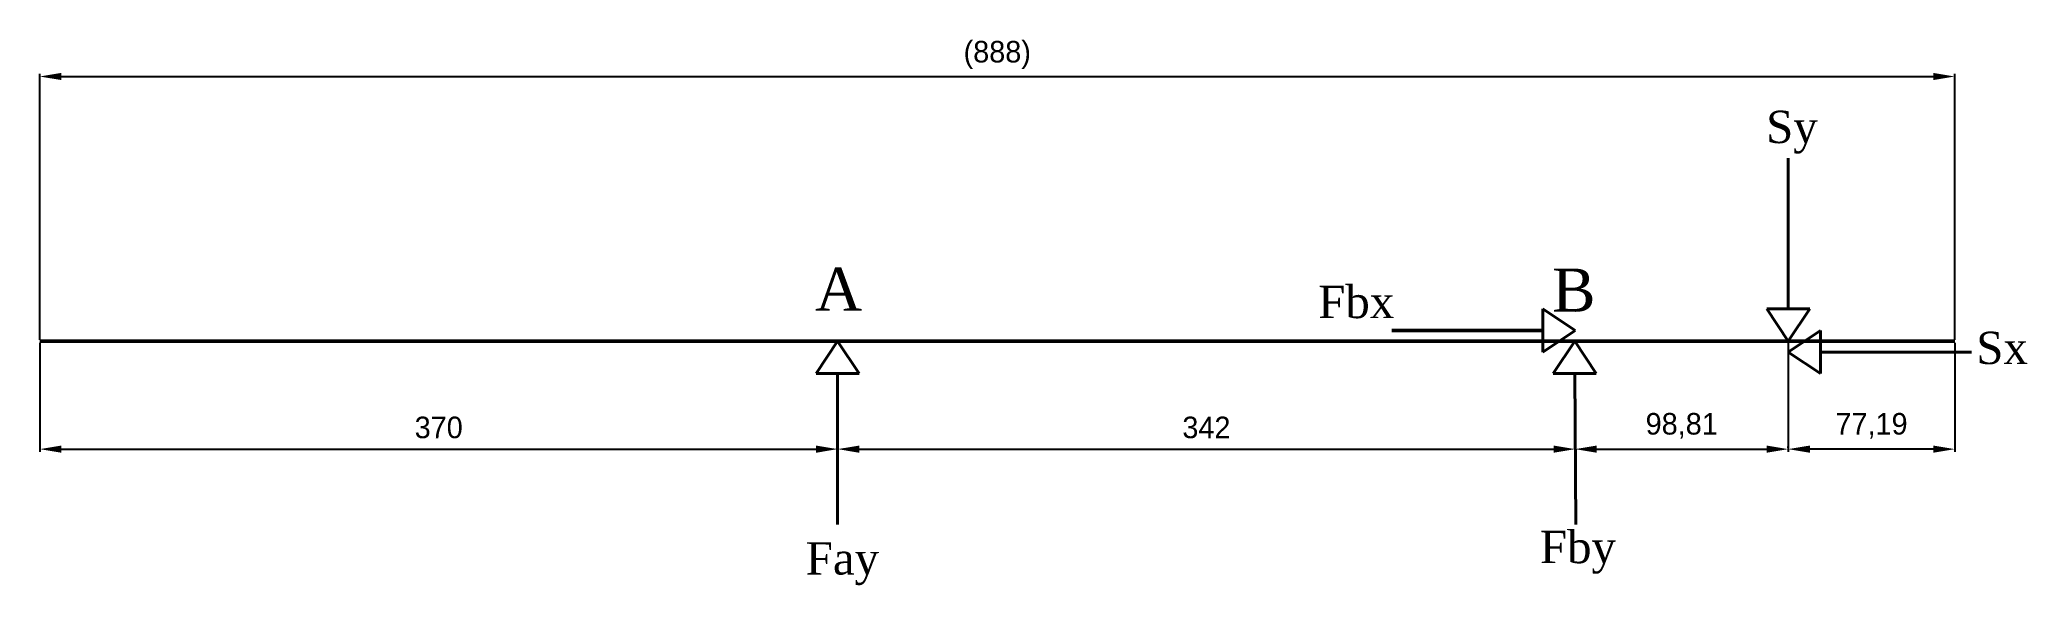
# Model space of a CAD drawing. Header units: millimetres. Extents: x 252 to 1173, y 209 to 462.
import ezdxf

# ---------------------------------------------------------------- set-up
doc = ezdxf.new("R2010")
doc.units = ezdxf.units.MM
doc.layers.get('0').update_dxf_attribs({"lineweight": 25})
doc.layers.add('grosso', color=7, linetype='Continuous', lineweight=50)
doc.dimstyles.new('ISO-25', dxfattribs={"dimtxt": 10, "dimasz": 10, "dimexe": 1.25, "dimexo": 0.625, "dimgap": 5, "dimtad": 1, "dimtxsty": 'Standard', "dimcen": 2.5, "dimadec": 0, "dimazin": 0, "dimtfac": 1, "dimtmove": 0, "dimatfit": 3, "dimfxl": 1, "dimarcsym": 0})

# ---------------------------------------------------------------- blocks, each defined once
blk = doc.blocks.new('*D1')
at = {"color": 0, "lineweight": -2, "transparency": 16777216}
for p, q in [((251.73, 321.2), (251.73, 270.58)), ((261.73, 271.83), (611.73, 271.83)), ((621.73, 272.45), (621.73, 273.08))]:
    blk.add_line(p, q, dxfattribs=at)
at = {"color": 0, "transparency": 16777216}
for points in [[(261.73, 273.49), (261.73, 270.16), (251.73, 271.83)], [(611.73, 273.49), (611.73, 270.16), (621.73, 271.83)]]:
    blk.add_solid(points, dxfattribs=at)
at = {"layer": 'Defpoints', "color": 0, "transparency": 16777216}
for p in [(251.73, 321.83), (621.73, 271.83), (621.73, 271.83)]:
    blk.add_point(p, dxfattribs=at)
at = {"color": 0, "transparency": 16777216, "insert": (436.73, 281.83), "char_height": 10, "attachment_point": 5}
blk.add_mtext('370', dxfattribs=at)
blk = doc.blocks.new('*D2')
at = {"color": 0, "lineweight": -2, "transparency": 16777216}
for p, q in [((621.73, 271.2), (621.73, 270.58)), ((631.73, 271.83), (953.73, 271.83)), ((963.73, 271.2), (963.73, 270.58))]:
    blk.add_line(p, q, dxfattribs=at)
at = {"color": 0, "transparency": 16777216}
for points in [[(631.73, 273.49), (631.73, 270.16), (621.73, 271.83)], [(953.73, 273.49), (953.73, 270.16), (963.73, 271.83)]]:
    blk.add_solid(points, dxfattribs=at)
at = {"layer": 'Defpoints', "color": 0, "transparency": 16777216}
for p in [(621.73, 271.83), (963.73, 271.83), (963.73, 271.83)]:
    blk.add_point(p, dxfattribs=at)
at = {"color": 0, "transparency": 16777216, "insert": (792.73, 281.83), "char_height": 10, "attachment_point": 5}
blk.add_mtext('342', dxfattribs=at)
blk = doc.blocks.new('*D3')
at = {"color": 0, "lineweight": -2, "transparency": 16777216}
for p, q in [((251.73, 322.45), (251.73, 445.88)), ((261.73, 444.63), (1129.73, 444.63)), ((1139.73, 322.45), (1139.73, 445.88))]:
    blk.add_line(p, q, dxfattribs=at)
at = {"color": 0, "transparency": 16777216}
for points in [[(261.73, 446.3), (261.73, 442.97), (251.73, 444.63)], [(1129.73, 446.3), (1129.73, 442.97), (1139.73, 444.63)]]:
    blk.add_solid(points, dxfattribs=at)
at = {"layer": 'Defpoints', "color": 0, "transparency": 16777216}
for p in [(1139.73, 444.63), (251.73, 321.83), (1139.73, 321.83)]:
    blk.add_point(p, dxfattribs=at)
at = {"color": 0, "transparency": 16777216, "insert": (695.73, 454.63), "char_height": 10, "width": 26.6667, "attachment_point": 5}
blk.add_mtext('(888)', dxfattribs=at)
blk = doc.blocks.new('*D4')
at = {"color": 0, "lineweight": -2, "transparency": 16777216}
for p, q in [((1062.54, 321.2), (1062.54, 270.58)), ((963.73, 272.45), (963.73, 273.08)), ((973.73, 271.83), (1052.54, 271.83))]:
    blk.add_line(p, q, dxfattribs=at)
at = {"color": 0, "transparency": 16777216}
for points in [[(973.73, 273.49), (973.73, 270.16), (963.73, 271.83)], [(1052.54, 273.49), (1052.54, 270.16), (1062.54, 271.83)]]:
    blk.add_solid(points, dxfattribs=at)
at = {"layer": 'Defpoints', "color": 0, "transparency": 16777216}
for p in [(1062.54, 321.83), (963.73, 271.83), (1062.54, 271.83)]:
    blk.add_point(p, dxfattribs=at)
at = {"color": 0, "transparency": 16777216, "insert": (1013.13, 282.66), "char_height": 10, "attachment_point": 5}
blk.add_mtext('98,81', dxfattribs=at)
blk = doc.blocks.new('*D5')
at = {"color": 0, "lineweight": -2, "transparency": 16777216}
for p, q in [((1139.73, 321.2), (1139.73, 270.58)), ((1062.54, 272.45), (1062.54, 273.08)), ((1129.73, 271.83), (1072.54, 271.83))]:
    blk.add_line(p, q, dxfattribs=at)
at = {"color": 0, "transparency": 16777216}
for points in [[(1072.54, 273.49), (1072.54, 270.16), (1062.54, 271.83)], [(1129.73, 273.49), (1129.73, 270.16), (1139.73, 271.83)]]:
    blk.add_solid(points, dxfattribs=at)
at = {"layer": 'Defpoints', "color": 0, "transparency": 16777216}
for p in [(1139.73, 321.83), (1062.54, 271.83), (1062.54, 271.83)]:
    blk.add_point(p, dxfattribs=at)
at = {"color": 0, "transparency": 16777216, "insert": (1101.14, 282.66), "char_height": 10, "attachment_point": 5}
blk.add_mtext('77,19', dxfattribs=at)

msp = doc.modelspace()

# ---------------------------------------------------------------- linework, layer by layer
at = {"color": 5, "lineweight": 40}
for p, q in [((1062.542, 336.827), (1062.542, 406.827)), ((1052.542, 336.827), (1062.542, 321.827)), ((1052.542, 336.827), (1072.542, 336.827)), ((1072.542, 336.827), (1062.542, 321.827)), ((1077.542, 326.827), (1062.542, 316.827)), ((1077.542, 326.827), (1077.542, 306.827)), ((1077.542, 306.827), (1062.542, 316.827)), ((1077.542, 316.827), (1147.542, 316.827))]:
    msp.add_line(p, q, dxfattribs=at)
at = {"color": 1, "lineweight": 40}
for p, q in [((948.732, 336.827), (963.732, 326.827)), ((948.732, 336.827), (948.732, 316.827)), ((948.732, 316.827), (963.732, 326.827)), ((611.732, 306.827), (621.732, 321.827)), ((631.732, 306.827), (621.732, 321.827)), ((953.502, 306.827), (963.502, 321.827)), ((973.502, 306.827), (963.502, 321.827)), ((611.732, 306.827), (631.732, 306.827)), ((953.502, 306.827), (973.502, 306.827)), ((963.502, 306.827), (963.955, 236.827))]:
    msp.add_line(p, q, dxfattribs=at)
at = {"layer": 'grosso', "color": 1}
msp.add_line((948.732, 326.827), (878.732, 326.827), dxfattribs=at)
at = {"layer": 'grosso'}
msp.add_line((251.732, 321.827), (1139.732, 321.827), dxfattribs=at)
at = {"layer": 'grosso', "color": 1, "lineweight": 40}
msp.add_line((621.732, 306.827), (621.732, 236.827), dxfattribs=at)

# ---------------------------------------------------------------- texts
for s, width, heights, insert, char_height, attachment_point in [('{\\fPalatino Linotype|b0|i0|c0|p18;Sy}', 58.04122, [0], (1052.265, 428.772), 15, 1), ('{\\fPalatino Linotype|b0|i0|c0|p18;A}', 50, [135.795], (622.199, 346.018), 20, 5), ('{\\fPalatino Linotype|b0|i0|c0|p18;B}', 50, [135.795], (963.083, 345.541), 20, 5), ('{\\fPalatino Linotype|b0|i0|c0|p18;Fbx}', 58.04122, [0], (844.567, 347.602), 15, 1), ('{\\fPalatino Linotype|b0|i0|c0|p18;Sx}', 58.04122, [0], (1149.702, 326.303), 15, 1), ('{\\fPalatino Linotype|b0|i0|c0|p18;Fby}', 58.04122, [0], (947.384, 233.954), 15, 1), ('{\\fPalatino Linotype|b0|i0|c0|p18;Fay}', 58.04122, [0], (606.934, 228.655), 15, 1)]:
    msp.add_mtext_dynamic_manual_height_columns(s, width=width, gutter_width=12.5, heights=heights, dxfattribs=dict(insert=insert, char_height=char_height, attachment_point=attachment_point))

# ---------------------------------------------------------------- dimensions: what is measured, and where the dimension line sits
dim = msp.add_linear_dim(base=(1139.732, 444.632), p1=(251.732, 321.827), p2=(1139.732, 321.827), text='(<>)', dimstyle='ISO-25')
dim.commit()
dim.dimension.update_dxf_attribs({"geometry": '*D3', "text_midpoint": (695.732, 444.632), "dimtype": 160})
for base, p1, p2, picture, middle in [((621.732, 271.827), (251.732, 321.827), (621.732, 271.827), '*D1', (436.732, 281.827)), ((1062.542, 271.827), (963.728, 271.827), (1062.542, 321.827), '*D4', (1013.135, 282.66)), ((1062.542, 271.827), (1139.732, 321.827), (1062.542, 271.827), '*D5', (1101.137, 282.66)), ((963.728, 271.827), (621.732, 271.827), (963.728, 271.827), '*D2', (792.73, 281.827))]:
    dim = msp.add_linear_dim(base=base, p1=p1, p2=p2, dimstyle='ISO-25')
    dim.commit()
    dim.dimension.update_dxf_attribs({"geometry": picture, "text_midpoint": middle})

doc.saveas('drawing.dxf')
